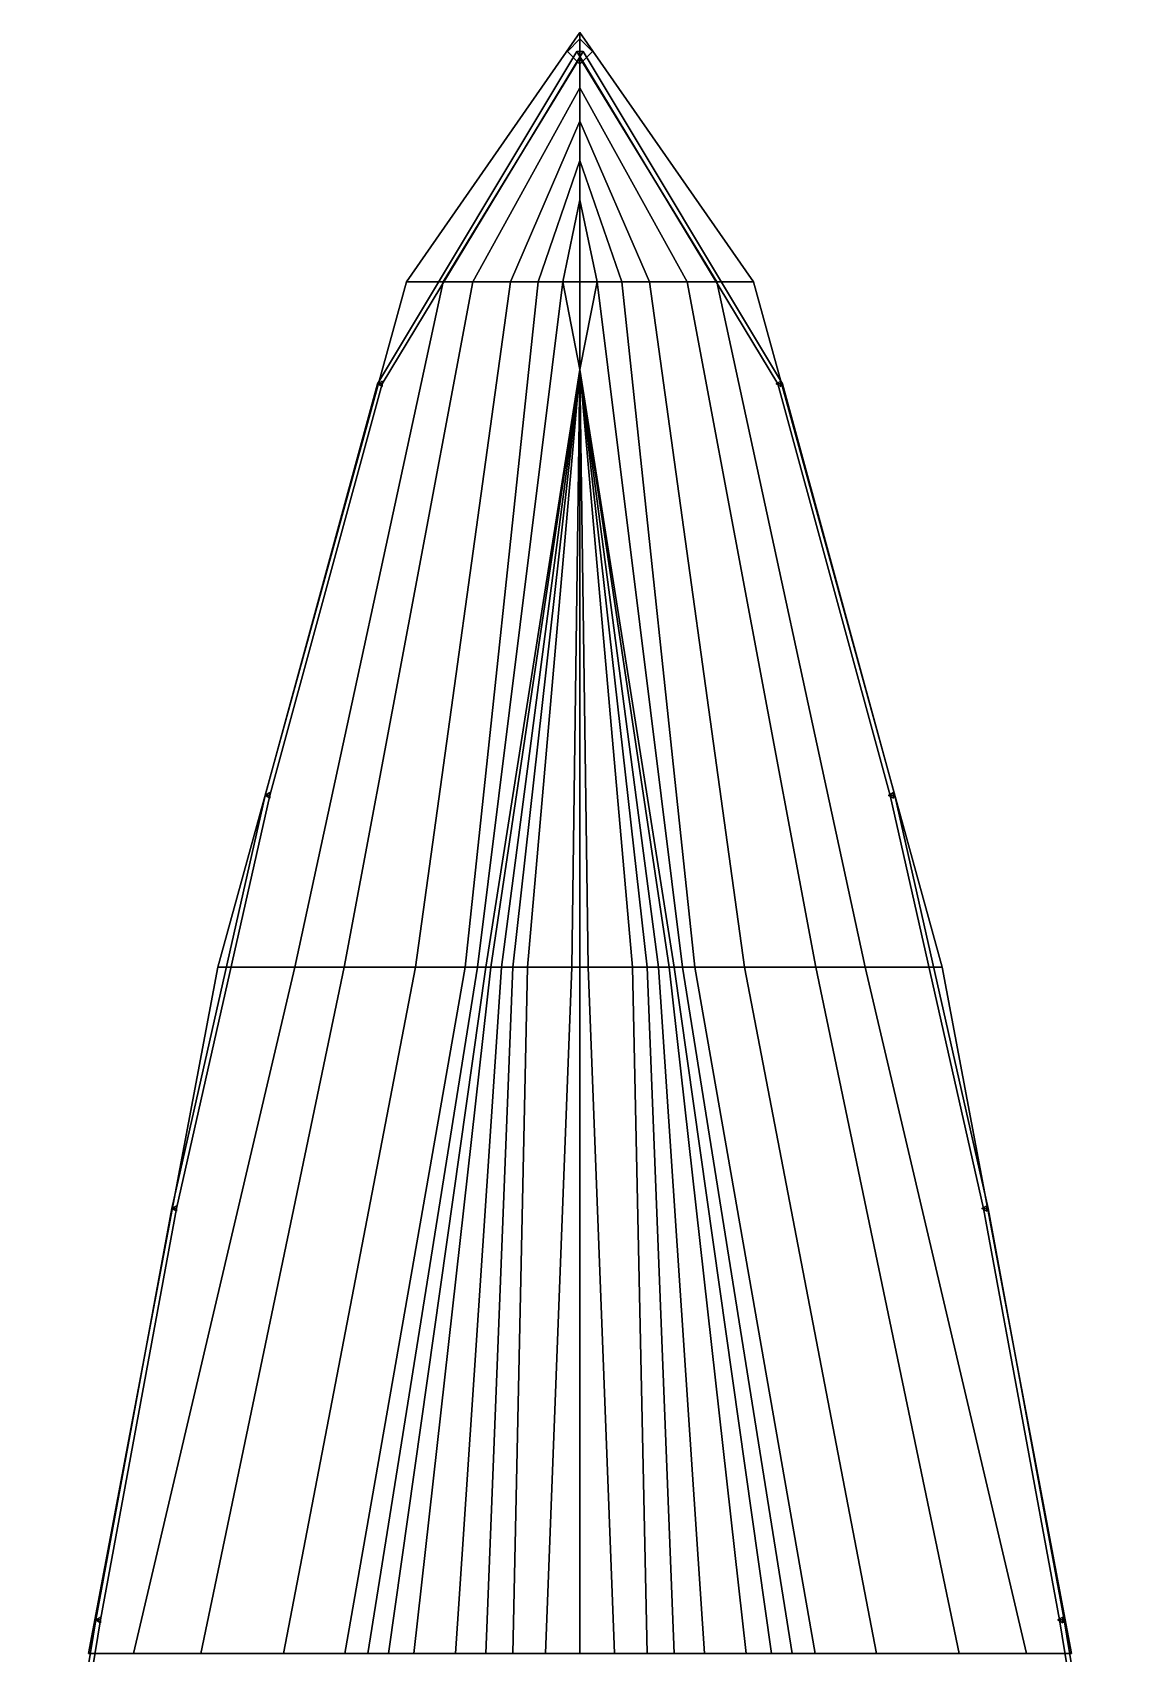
# Model space of a CAD drawing. Header units: millimetres. Extents: x -6 to 6, y -93 to 86.
# Drawn here: x -3.46 to 3.46, y 47.13 to 57.37 of the extents above; entities that cross this region are included whole.
import ezdxf

# ---------------------------------------------------------------- set-up
doc = ezdxf.new("R2010")
doc.units = ezdxf.units.MM
doc.layers.add('railings', color=6, linetype='Continuous')

msp = doc.modelspace()

# ---------------------------------------------------------------- linework, layer by layer
for points in [[(0, 57.37, 6.24), (0, 57.21, 5.695), (-0.864, 55.795, 5.695), (-1.097, 55.795, 6.161)], [(0, 57.37, 6.24), (0, 57.37, 6.24), (-1.097, 55.795, 6.161), (1.097, 55.795, 6.161)], [(1.097, 55.795, 6.161), (0.864, 55.795, 5.695), (0, 57.21, 5.695), (0, 57.37, 6.24)], [(0, 57.33, 6.23), (-0.08, 57.25, 6.23), (-0.08, 57.25, 10.38), (0, 57.33, 10.38)], [(0.08, 57.25, 10.38), (0, 57.33, 10.38), (-0.08, 57.25, 10.38), (0, 57.17, 10.38)], [(0.08, 57.25, 6.23), (0, 57.33, 6.23), (0, 57.33, 10.38), (0.08, 57.25, 10.38)], [(0, 57.21, 5.695), (0, 57.02, 5.234), (-0.678, 55.795, 5.234), (-0.864, 55.795, 5.695)], [(-0.08, 57.25, 6.23), (0, 57.17, 6.23), (0, 57.17, 10.38), (-0.08, 57.25, 10.38)], [(0, 57.17, 6.23), (0.08, 57.25, 6.23), (0.08, 57.25, 10.38), (0, 57.17, 10.38)], [(0.864, 55.795, 5.695), (0.678, 55.795, 5.234), (0, 57.02, 5.234), (0, 57.21, 5.695)], [(0, 57.02, 5.234), (0, 56.81, 4.515), (-0.44, 55.795, 4.515), (-0.678, 55.795, 5.234)], [(0.678, 55.795, 5.234), (0.44, 55.795, 4.515), (0, 56.81, 4.515), (0, 57.02, 5.234)], [(0, 56.81, 4.515), (0, 56.56, 3.516), (-0.264, 55.795, 3.516), (-0.44, 55.795, 4.515)], [(0.44, 55.795, 4.515), (0.264, 55.795, 3.516), (0, 56.56, 3.516), (0, 56.81, 4.515)], [(0, 56.56, 3.516), (0, 56.312, 2.31), (-0.109, 55.795, 2.31), (-0.264, 55.795, 3.516)], [(0.264, 55.795, 3.516), (0.109, 55.795, 2.31), (0, 56.312, 2.31), (0, 56.56, 3.516)], [(0, 55.24, -3.62), (-0.109, 55.795, 2.31), (0, 56.312, 2.31), (0, 56.01, 1)], [(0, 56.01, 1), (0, 56.312, 2.31), (0.109, 55.795, 2.31), (0, 55.24, -3.62)], [(-1.097, 55.795, 6.161), (-0.864, 55.795, 5.695), (-1.801, 51.464, 5.177), (-2.288, 51.464, 5.959)], [(1.097, 55.795, 6.161), (-1.097, 55.795, 6.161), (-2.288, 51.464, 5.959), (2.288, 51.464, 5.959)], [(-0.864, 55.795, 5.695), (-0.678, 55.795, 5.234), (-1.491, 51.464, 4.479), (-1.801, 51.464, 5.177)], [(-0.678, 55.795, 5.234), (-0.44, 55.795, 4.515), (-1.04, 51.464, 3.076), (-1.491, 51.464, 4.479)], [(-0.44, 55.795, 4.515), (-0.264, 55.795, 3.516), (-0.725, 51.464, 1.233), (-1.04, 51.464, 3.076)], [(-0.264, 55.795, 3.516), (-0.109, 55.795, 2.31), (-0.647, 51.464, 0.198), (-0.725, 51.464, 1.233)], [(-0.109, 55.795, 2.31), (0, 55.24, -3.62), (-0.595, 51.464, -1.174), (-0.647, 51.464, 0.198)], [(0.647, 51.464, 0.198), (0.595, 51.464, -1.174), (0, 55.24, -3.62), (0.109, 55.795, 2.31)], [(0.725, 51.464, 1.233), (0.647, 51.464, 0.198), (0.109, 55.795, 2.31), (0.264, 55.795, 3.516)], [(1.04, 51.464, 3.076), (0.725, 51.464, 1.233), (0.264, 55.795, 3.516), (0.44, 55.795, 4.515)], [(1.491, 51.464, 4.479), (1.04, 51.464, 3.076), (0.44, 55.795, 4.515), (0.678, 55.795, 5.234)], [(1.801, 51.464, 5.177), (1.491, 51.464, 4.479), (0.678, 55.795, 5.234), (0.864, 55.795, 5.695)], [(2.288, 51.464, 5.959), (1.801, 51.464, 5.177), (0.864, 55.795, 5.695), (1.097, 55.795, 6.161)], [(0, 55.24, -3.62), (0, 55.24, -3.62), (-0.564, 51.464, -2.09), (-0.595, 51.464, -1.174)], [(0, 55.24, -3.62), (0, 55.24, -3.62), (-0.497, 51.464, -2.902), (-0.564, 51.464, -2.09)], [(0, 55.24, -3.62), (0, 55.24, -3.62), (-0.424, 51.464, -3.275), (-0.497, 51.464, -2.902)], [(0, 55.24, -3.62), (0, 55.24, -3.62), (-0.331, 51.464, -3.534), (-0.424, 51.464, -3.275)], [(0, 55.24, -3.62), (0, 55.24, -3.62), (-0.052, 51.464, -3.798), (-0.331, 51.464, -3.534)], [(0, 51.464, -3.829), (-0.052, 51.464, -3.798), (0, 55.24, -3.62)], [(0.564, 51.464, -2.09), (0.497, 51.464, -2.902), (0, 55.24, -3.62)], [(0.497, 51.464, -2.902), (0.424, 51.464, -3.275), (0, 55.24, -3.62)], [(0.331, 51.464, -3.534), (0.052, 51.464, -3.798), (0, 55.24, -3.62)], [(0, 55.24, -3.62), (0, 55.24, -3.62), (0.052, 51.464, -3.798), (0, 51.464, -3.829)], [(0.424, 51.464, -3.275), (0.331, 51.464, -3.534), (0, 55.24, -3.62)], [(0.595, 51.464, -1.174), (0.564, 51.464, -2.09), (0, 55.24, -3.62)], [(-1.25, 55.167, 6.13), (-1.28, 55.15, 6.13), (-1.28, 55.15, 7.13), (-1.25, 55.167, 7.13)], [(-1.28, 55.15, 6.13), (-1.25, 55.133, 6.13), (-1.25, 55.133, 7.13), (-1.28, 55.15, 7.13)], [(-1.25, 55.133, 6.13), (-1.25, 55.167, 6.13), (-1.25, 55.167, 7.13), (-1.25, 55.133, 7.13)], [(1.27, 55.167, 6.13), (1.24, 55.15, 6.13), (1.24, 55.15, 7.13), (1.27, 55.167, 7.13)], [(1.24, 55.15, 6.13), (1.27, 55.133, 6.13), (1.27, 55.133, 7.13), (1.24, 55.15, 7.13)], [(1.27, 55.133, 6.13), (1.27, 55.167, 6.13), (1.27, 55.167, 7.13), (1.27, 55.133, 7.13)], [(-1.96, 52.567, 6), (-1.99, 52.55, 6), (-1.99, 52.55, 7), (-1.96, 52.567, 7)], [(-1.99, 52.55, 6), (-1.96, 52.533, 6), (-1.96, 52.533, 7), (-1.99, 52.55, 7)], [(-1.96, 52.533, 6), (-1.96, 52.567, 6), (-1.96, 52.567, 7), (-1.96, 52.533, 7)], [(1.98, 52.567, 6), (1.95, 52.55, 6), (1.95, 52.55, 7), (1.98, 52.567, 7)], [(1.95, 52.55, 6), (1.98, 52.533, 6), (1.98, 52.533, 7), (1.95, 52.55, 7)], [(1.98, 52.533, 6), (1.98, 52.567, 6), (1.98, 52.567, 7), (1.98, 52.533, 7)], [(-2.288, 51.464, 5.959), (-1.801, 51.464, 5.177), (-2.821, 47.128, 5.291), (-3.106, 47.128, 5.747)], [(2.288, 51.464, 5.959), (-2.288, 51.464, 5.959), (-3.106, 47.128, 5.747), (3.106, 47.128, 5.747)], [(-1.801, 51.464, 5.177), (-1.491, 51.464, 4.479), (-2.396, 47.128, 4.479), (-2.821, 47.128, 5.291)], [(-1.491, 51.464, 4.479), (-1.04, 51.464, 3.076), (-1.874, 47.128, 3.076), (-2.396, 47.128, 4.479)], [(-1.04, 51.464, 3.076), (-0.725, 51.464, 1.233), (-1.486, 47.128, 1.233), (-1.874, 47.128, 3.076)], [(-0.725, 51.464, 1.233), (-0.647, 51.464, 0.198), (-1.341, 47.128, 0.198), (-1.486, 47.128, 1.233)], [(-0.647, 51.464, 0.198), (-0.595, 51.464, -1.174), (-1.211, 47.128, -1.174), (-1.341, 47.128, 0.198)], [(-0.595, 51.464, -1.174), (-0.564, 51.464, -2.09), (-1.051, 47.128, -2.09), (-1.211, 47.128, -1.174)], [(-0.564, 51.464, -2.09), (-0.497, 51.464, -2.902), (-0.787, 47.128, -2.902), (-1.051, 47.128, -2.09)], [(-0.497, 51.464, -2.902), (-0.424, 51.464, -3.275), (-0.595, 47.128, -3.275), (-0.787, 47.128, -2.902)], [(-0.424, 51.464, -3.275), (-0.331, 51.464, -3.534), (-0.424, 47.128, -3.534), (-0.595, 47.128, -3.275)], [(-0.331, 51.464, -3.534), (-0.052, 51.464, -3.798), (-0.217, 47.128, -3.798), (-0.424, 47.128, -3.534)], [(0, 47.128, -3.932), (-0.217, 47.128, -3.798), (-0.052, 51.464, -3.798), (0, 51.464, -3.829)], [(0, 51.464, -3.829), (0.052, 51.464, -3.798), (0.217, 47.128, -3.798), (0, 47.128, -3.932)], [(0.424, 47.128, -3.534), (0.217, 47.128, -3.798), (0.052, 51.464, -3.798), (0.331, 51.464, -3.534)], [(0.595, 47.128, -3.275), (0.424, 47.128, -3.534), (0.331, 51.464, -3.534), (0.424, 51.464, -3.275)], [(0.787, 47.128, -2.902), (0.595, 47.128, -3.275), (0.424, 51.464, -3.275), (0.497, 51.464, -2.902)], [(1.051, 47.128, -2.09), (0.787, 47.128, -2.902), (0.497, 51.464, -2.902), (0.564, 51.464, -2.09)], [(1.211, 47.128, -1.174), (1.051, 47.128, -2.09), (0.564, 51.464, -2.09), (0.595, 51.464, -1.174)], [(1.341, 47.128, 0.198), (1.211, 47.128, -1.174), (0.595, 51.464, -1.174), (0.647, 51.464, 0.198)], [(1.486, 47.128, 1.233), (1.341, 47.128, 0.198), (0.647, 51.464, 0.198), (0.725, 51.464, 1.233)], [(1.874, 47.128, 3.076), (1.486, 47.128, 1.233), (0.725, 51.464, 1.233), (1.04, 51.464, 3.076)], [(2.396, 47.128, 4.479), (1.874, 47.128, 3.076), (1.04, 51.464, 3.076), (1.491, 51.464, 4.479)], [(2.821, 47.128, 5.291), (2.396, 47.128, 4.479), (1.491, 51.464, 4.479), (1.801, 51.464, 5.177)], [(3.106, 47.128, 5.747), (2.821, 47.128, 5.291), (1.801, 51.464, 5.177), (2.288, 51.464, 5.959)], [(-2.55, 49.957, 5.88), (-2.58, 49.94, 5.88), (-2.58, 49.94, 6.88), (-2.55, 49.957, 6.88)], [(-2.58, 49.94, 5.88), (-2.55, 49.923, 5.88), (-2.55, 49.923, 6.88), (-2.58, 49.94, 6.88)], [(-2.55, 49.923, 5.88), (-2.55, 49.957, 5.88), (-2.55, 49.957, 6.88), (-2.55, 49.923, 6.88)], [(2.57, 49.957, 5.88), (2.54, 49.94, 5.88), (2.54, 49.94, 6.88), (2.57, 49.957, 6.88)], [(2.54, 49.94, 5.88), (2.57, 49.923, 5.88), (2.57, 49.923, 6.88), (2.54, 49.94, 6.88)], [(2.57, 49.923, 5.88), (2.57, 49.957, 5.88), (2.57, 49.957, 6.88), (2.57, 49.923, 6.88)], [(-3.03, 47.357, 5.75), (-3.06, 47.34, 5.75), (-3.06, 47.34, 6.75), (-3.03, 47.357, 6.75)], [(-3.06, 47.34, 5.75), (-3.03, 47.323, 5.75), (-3.03, 47.323, 6.75), (-3.06, 47.34, 6.75)], [(-3.03, 47.323, 5.75), (-3.03, 47.357, 5.75), (-3.03, 47.357, 6.75), (-3.03, 47.323, 6.75)], [(3.05, 47.357, 5.75), (3.02, 47.34, 5.75), (3.02, 47.34, 6.75), (3.05, 47.357, 6.75)], [(3.02, 47.34, 5.75), (3.05, 47.323, 5.75), (3.05, 47.323, 6.75), (3.02, 47.34, 6.75)], [(3.05, 47.323, 5.75), (3.05, 47.357, 5.75), (3.05, 47.357, 6.75), (3.05, 47.323, 6.75)]]:
    msp.add_3dface(points)
at = {"layer": 'railings'}
for points in [[(-1.28, 55.15, 7.13), (-0.02, 57.25, 7.3), (0.02, 57.25, 7.3), (-1.25, 55.15, 7.13)], [(-1.25, 55.15, 7.13), (0.02, 57.25, 7.3), (-0.02, 57.25, 7.3), (-1.28, 55.15, 7.13)], [(1.25, 55.15, 7.13), (-0.02, 57.25, 7.3), (0.02, 57.25, 7.3), (1.28, 55.15, 7.13)], [(1.28, 55.15, 7.13), (0.02, 57.25, 7.3), (-0.02, 57.25, 7.3), (1.25, 55.15, 7.13)], [(-1.96, 52.55, 7), (-1.25, 55.15, 7.13), (-1.28, 55.15, 7.13), (-1.99, 52.55, 7)], [(-1.99, 52.55, 7), (-1.28, 55.15, 7.13), (-1.25, 55.15, 7.13), (-1.96, 52.55, 7)], [(1.99, 52.55, 7), (1.28, 55.15, 7.13), (1.25, 55.15, 7.13), (1.96, 52.55, 7)], [(1.96, 52.55, 7), (1.25, 55.15, 7.13), (1.28, 55.15, 7.13), (1.99, 52.55, 7)], [(-2.58, 49.94, 6.88), (-1.99, 52.55, 7), (-1.96, 52.55, 7), (-2.55, 49.94, 6.88)], [(-2.55, 49.94, 6.88), (-1.96, 52.55, 7), (-1.99, 52.55, 7), (-2.58, 49.94, 6.88)], [(2.58, 49.94, 6.88), (1.99, 52.55, 7), (1.96, 52.55, 7), (2.55, 49.94, 6.88)], [(2.55, 49.94, 6.88), (1.96, 52.55, 7), (1.99, 52.55, 7), (2.58, 49.94, 6.88)], [(-3.03, 47.34, 6.75), (-2.55, 49.94, 6.88), (-2.58, 49.94, 6.88), (-3.06, 47.34, 6.75)], [(-3.06, 47.34, 6.75), (-2.58, 49.94, 6.88), (-2.55, 49.94, 6.88), (-3.03, 47.34, 6.75)], [(3.03, 47.34, 6.75), (2.55, 49.94, 6.88), (2.58, 49.94, 6.88), (3.06, 47.34, 6.75)], [(3.06, 47.34, 6.75), (2.58, 49.94, 6.88), (2.55, 49.94, 6.88), (3.03, 47.34, 6.75)], [(-3.46, 44.89, 6.63), (-3.06, 47.34, 6.75), (-3.03, 47.34, 6.75), (-3.43, 44.89, 6.63)], [(-3.43, 44.89, 6.63), (-3.03, 47.34, 6.75), (-3.06, 47.34, 6.75), (-3.46, 44.89, 6.63)], [(3.46, 44.89, 6.63), (3.06, 47.34, 6.75), (3.03, 47.34, 6.75), (3.43, 44.89, 6.63)], [(3.43, 44.89, 6.63), (3.03, 47.34, 6.75), (3.06, 47.34, 6.75), (3.46, 44.89, 6.63)]]:
    msp.add_3dface(points, dxfattribs=at)

doc.saveas('drawing.dxf')
